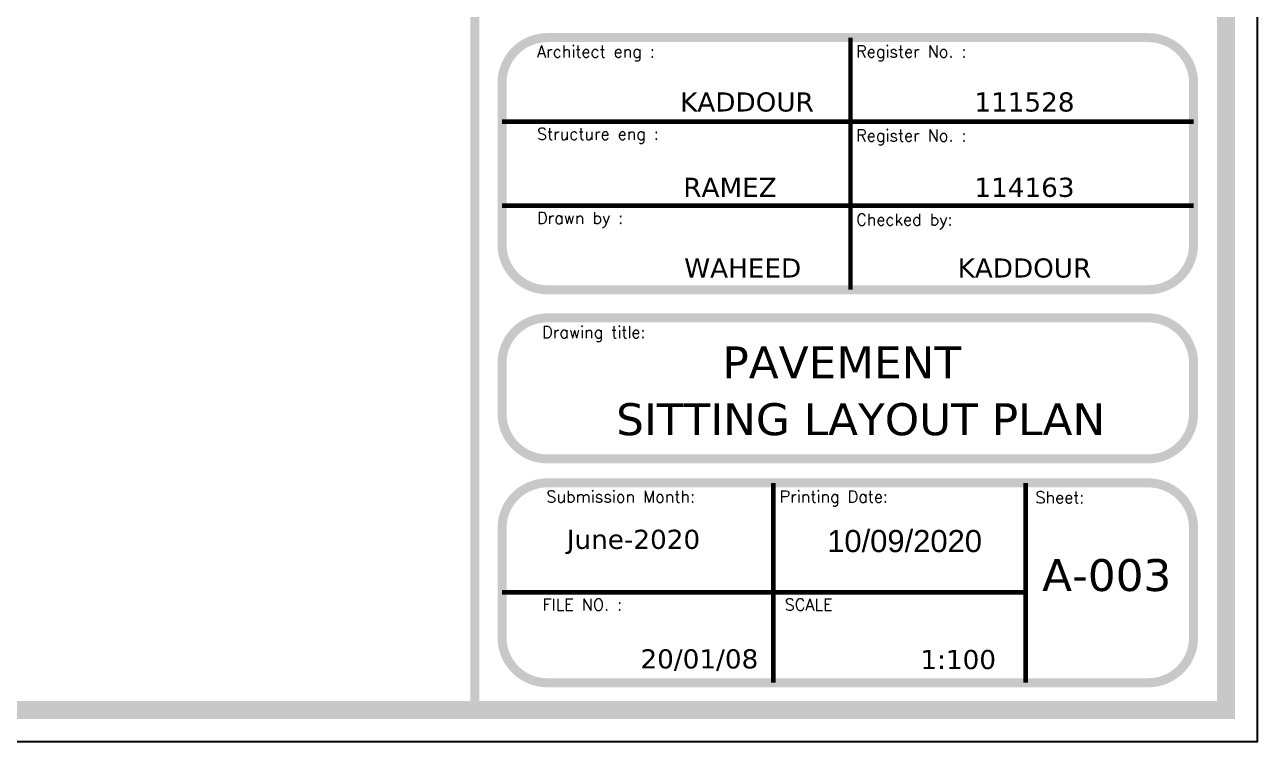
# Model space of a CAD drawing. Header units: centimetres. Extents: x 7997 to 116674, y 1017 to 13844.
# Drawn here: x 20558 to 22300, y 8084 to 9097 of the extents above; entities that cross this region are included whole.
import ezdxf
from ezdxf.enums import TextEntityAlignment as Align

# ---------------------------------------------------------------- set-up
doc = ezdxf.new("R2010")
doc.units = ezdxf.units.CM
doc.header["$LTSCALE"] = 200
doc.layers.add('DIM', color=11, linetype='Continuous')
doc.layers.add('HA', color=251, linetype='Continuous', lineweight=0)
doc.styles.add('$0$$0$$0$sheet notes', font='verdana.ttf')
doc.styles.add('$0$$0$Roman', font='romans')
doc.styles.get("Standard").update_dxf_attribs({"font": 'arial.ttf'})
doc.styles.add('TITLE SHEET SELAITIN$0$$0$$0$$0$sheet notes', font='verdana.ttf')

# ---------------------------------------------------------------- blocks, each defined once
blk = doc.blocks.new('08-TITLE SHEET-selattin', base_point=(45714.8, -203081.4))
at = {"color": 0}
blk.add_lwpolyline([(51244.8, -203081.4), (45714.8, -203081.4), (45714.8, -206921.4), (51244.8, -206921.4)], close=True, dxfattribs=at)
at = {"color": 0, "linetype": 'ByBlock', "const_width": 17}
blk.add_lwpolyline([(45744.3, -206891.9), (51215.3, -206891.9), (51215.3, -203110.8), (45744.3, -203110.8)], close=True, dxfattribs=at)
at = {"color": 0, "linetype": 'ByBlock'}
for points, const_width in [([(50507.6, -203110.8), (50507.6, -206891.9)], 8.52), ([(50861.5, -206258.5), (50861.5, -206496)], 4.26), ([(50533.3, -206337.7), (51184.7, -206337.7)], 4.26), ([(50533.3, -206416.8), (51184.7, -206416.8)], 4.26), ([(50788.8, -206677.9), (50788.8, -206866.2)], 4.26), ([(51026.6, -206677.9), (51026.6, -206866.2)], 4.26), ([(50533.3, -206781), (51026.6, -206781)], 4.26)]:
    blk.add_lwpolyline(points, dxfattribs=dict(at, const_width=const_width))
at = {"color": 0, "linetype": 'ByBlock', "const_width": 8.52}
for points in [[(50575.9, -206258.5), (51142.1, -206258.5, -0.414214), (51184.7, -206301.1), (51184.7, -206453.4, -0.414214), (51142.1, -206496), (50575.9, -206496, -0.414214), (50533.3, -206453.4), (50533.3, -206301.1, -0.414214)], [(50575.9, -206522.5), (51142.1, -206522.5, -0.414214), (51184.7, -206565.1), (51184.7, -206612.7, -0.414214), (51142.1, -206655.3), (50575.9, -206655.3, -0.414214), (50533.3, -206612.7), (50533.3, -206565.1, -0.414214)], [(50575.9, -206677.9), (51142.1, -206677.9, -0.414214), (51184.7, -206720.5), (51184.7, -206823.6, -0.414214), (51142.1, -206866.2), (50575.9, -206866.2, -0.414214), (50533.3, -206823.6), (50533.3, -206720.5, -0.414214)]]:
    blk.add_lwpolyline(points, format="xyb", close=True, dxfattribs=at)
at = {"layer": 'HA', "ltscale": 1.2}
blk.add_lwpolyline([(45714.8, -203081.4), (51244.8, -203081.4), (51244.8, -206921.4), (45714.8, -206921.4)], close=True, dxfattribs=at)
at = {"color": 0, "style": '$0$$0$Roman'}
for s, height, p in [('Architect eng :', 11.074, (50566.3, -206277.1)), ('Register No. : ', 11.074, (50866.9, -206277.1)), ('Structure eng :', 11.074, (50566.3, -206354.7)), ('Register No. : ', 11.074, (50866.9, -206356.2)), ('Drawn by :', 11.07, (50566.3, -206433.9)), ('Checked by:', 11.074, (50866.9, -206435.4)), ('Drawing title:', 11.074, (50571.2, -206541.5)), ('Submission Month:', 11.074, (50575.1, -206696.4)), ('Printing Date:', 11.074, (50794.8, -206696.4)), ('Sheet:', 11.07, (51035.8, -206697.1)), ('FILE NO. :', 11.07, (50571.5, -206798.1)), ('SCALE', 11.07, (50799.6, -206798.1))]:
    blk.add_text(s, height=height, dxfattribs=at).set_placement(p)
at = {"color": 0, "style": '$0$$0$$0$sheet notes'}
for s, p in [('KADDOUR', (50764, -206319.1)), ('111528', (51025.4, -206319.1)), ('RAMEZ', (50748, -206399.5)), ('114163', (51025.4, -206399.5)), ('WAHEED', (50760, -206475.5)), ('KADDOUR', (51025.4, -206475.5)), ('June-2020', (50657.1, -206733.4)), ('20/01/08', (50719.2, -206844.7)), ('1:100', (50963, -206844.3))]:
    blk.add_text(s, height=18.02, dxfattribs=at).set_placement(p, align=Align.MIDDLE)
at = {"insert": (50839.6, -206722.3), "char_height": 20.86, "attachment_point": 1}
blk.add_mtext('10/09/2020', dxfattribs=at)

msp = doc.modelspace()

# ---------------------------------------------------------------- linework, layer by layer
at = {"linetype": 'Continuous'}
msp.add_lwpolyline([(14004.5129, 8084.0841), (22299.5129, 8084.0841), (22299.5129, 13844.0841), (14004.5129, 13844.0841)], close=True, dxfattribs=at)

# ---------------------------------------------------------------- block references
at = {"layer": 'DIM', "color": 0, "linetype": 'Continuous', "xscale": 1.5, "yscale": 1.5, "zscale": 1.5}
msp.add_blockref('08-TITLE SHEET-selattin', (14004.5129, 13844.0841), dxfattribs=at)

# ---------------------------------------------------------------- texts
at = {"color": 0, "style": 'TITLE SHEET SELAITIN$0$$0$$0$$0$sheet notes'}
for s, height, p in [('PAVEMENT', 45.06067, (21712.2935, 8619.5716)), ('SITTING LAYOUT PLAN', 45.060667, (21739.0325, 8539.2625)), ('A-003', 45.06067, (22086.6806, 8319.0226))]:
    msp.add_text(s, height=height, dxfattribs=at).set_placement(p, align=Align.MIDDLE)

doc.saveas('drawing.dxf')
